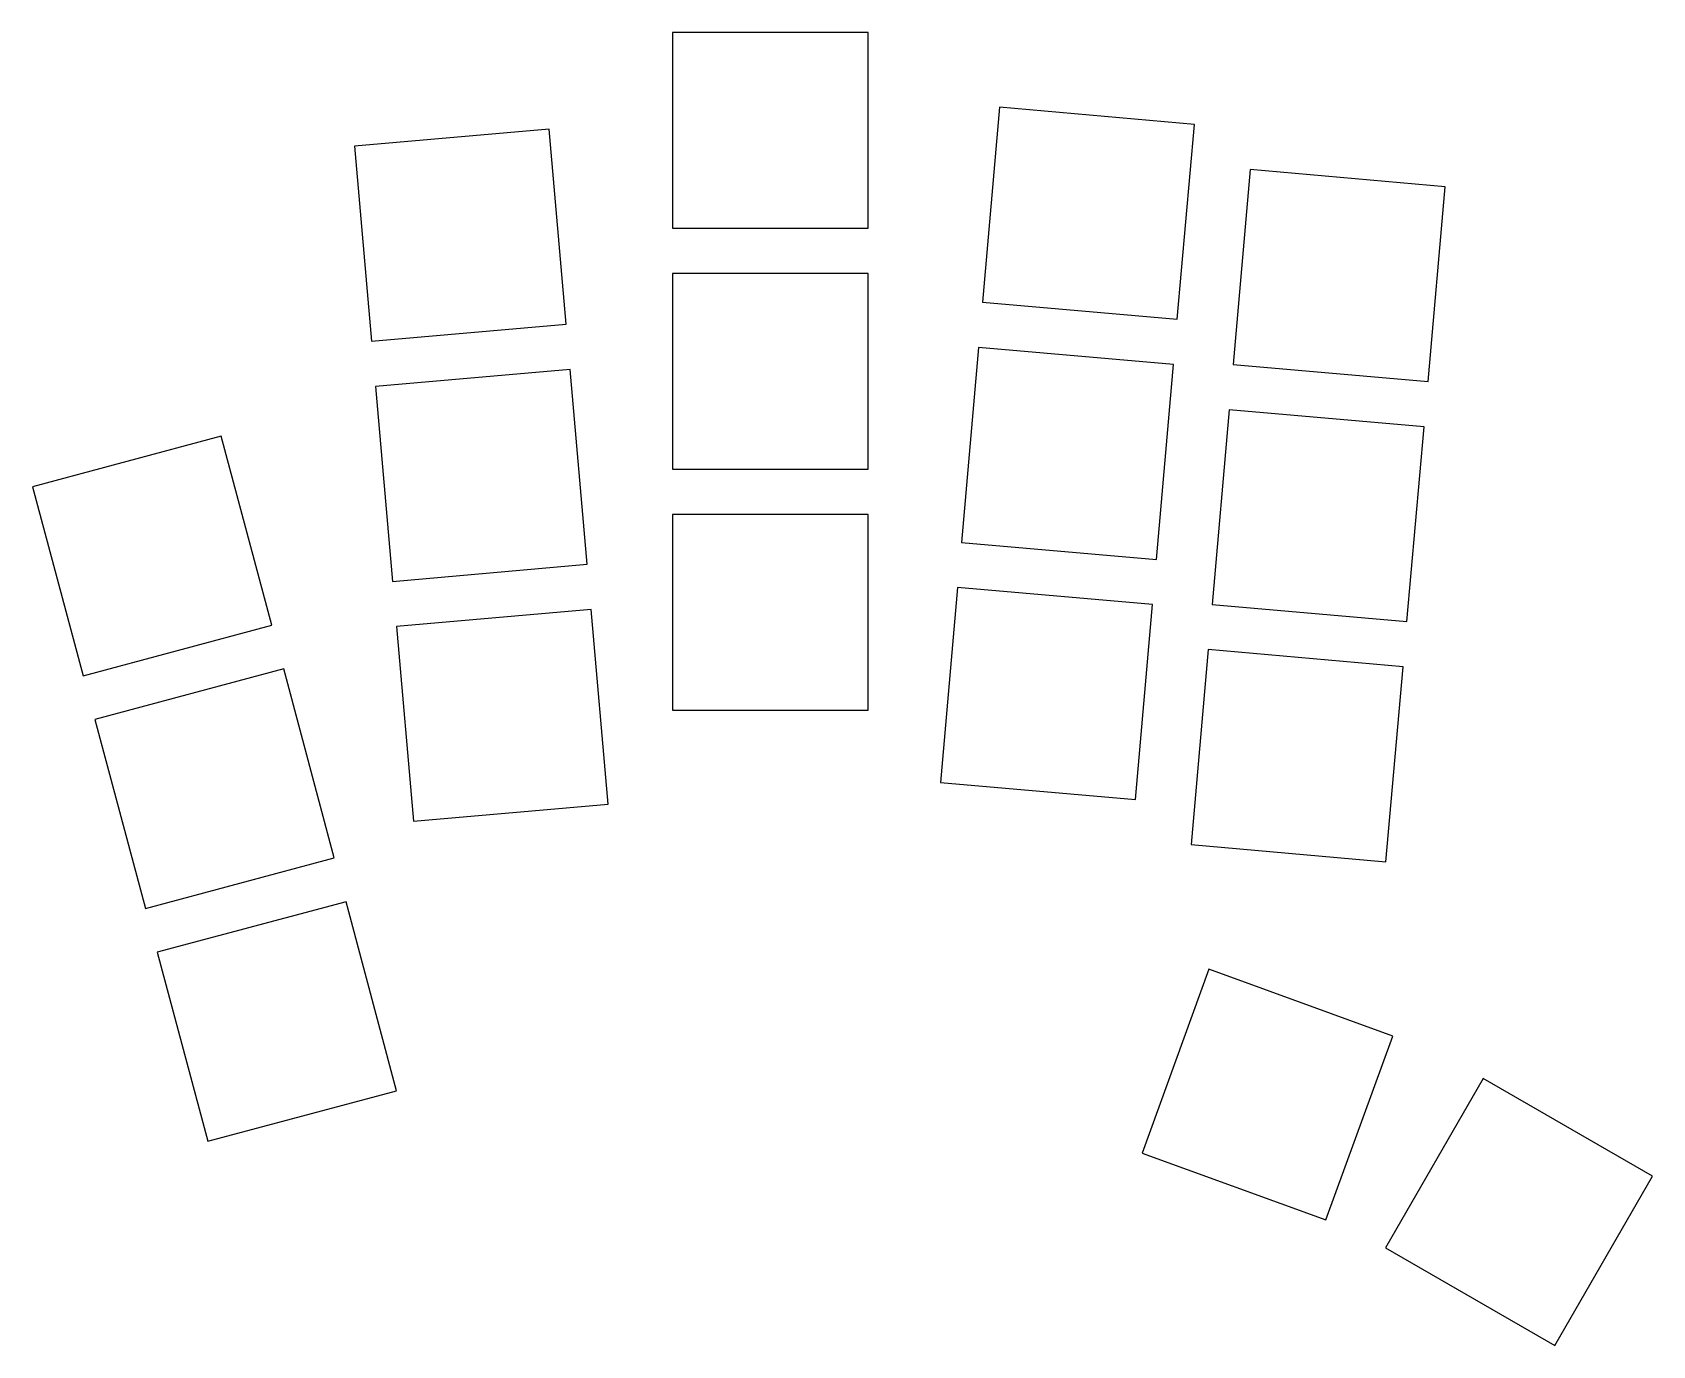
# Model space of a CAD drawing. Header units: millimetres. Extents: x 133 to 247, y -173 to -80.
import ezdxf

# ---------------------------------------------------------------- set-up
doc = ezdxf.new("R2010")
doc.units = ezdxf.units.MM

msp = doc.modelspace()

# ---------------------------------------------------------------- linework, layer by layer
for p, q in [((191.72, -80.23), (177.92, -80.23)), ((177.92, -80.23), (177.92, -94.03)), ((191.72, -94.03), (191.72, -80.23)), ((201, -85.51), (199.79, -99.26)), ((214.74, -86.72), (201, -85.51)), ((213.54, -100.46), (214.74, -86.72)), ((169.21, -87.06), (155.47, -88.26)), ((170.42, -100.81), (169.21, -87.06)), ((155.47, -88.26), (156.67, -102.01)), ((218.68, -89.9), (217.48, -103.65)), ((232.43, -91.11), (218.68, -89.9)), ((231.23, -104.85), (232.43, -91.11)), ((177.92, -94.03), (191.72, -94.03)), ((191.72, -97.23), (177.92, -97.23)), ((177.92, -97.23), (177.92, -111.03)), ((191.72, -111.03), (191.72, -97.23)), ((199.79, -99.26), (213.54, -100.46)), ((156.67, -102.01), (170.42, -100.81)), ((199.52, -102.45), (198.31, -116.2)), ((213.26, -103.65), (199.52, -102.45)), ((170.7, -104), (156.95, -105.2)), ((171.9, -117.74), (170.7, -104)), ((212.06, -117.4), (213.26, -103.65)), ((217.48, -103.65), (231.23, -104.85)), ((156.95, -105.2), (158.15, -118.95)), ((217.2, -106.84), (216, -120.59)), ((230.95, -108.04), (217.2, -106.84)), ((229.74, -121.79), (230.95, -108.04)), ((146.08, -108.71), (132.75, -112.28)), ((149.65, -122.04), (146.08, -108.71)), ((177.92, -111.03), (191.72, -111.03)), ((132.75, -112.28), (136.32, -125.61)), ((191.72, -114.23), (177.92, -114.23)), ((177.92, -114.23), (177.92, -128.03)), ((191.72, -128.03), (191.72, -114.23)), ((198.31, -116.2), (212.06, -117.4)), ((158.15, -118.95), (171.9, -117.74)), ((198.03, -119.38), (196.83, -133.13)), ((211.78, -120.59), (198.03, -119.38)), ((172.18, -120.93), (158.43, -122.13)), ((173.38, -134.68), (172.18, -120.93)), ((210.58, -134.33), (211.78, -120.59)), ((216, -120.59), (229.74, -121.79)), ((136.32, -125.61), (149.65, -122.04)), ((158.43, -122.13), (159.63, -135.88)), ((215.72, -123.77), (214.52, -137.52)), ((229.47, -124.98), (215.72, -123.77)), ((150.48, -125.13), (137.15, -128.7)), ((154.05, -138.46), (150.48, -125.13)), ((228.26, -138.73), (229.47, -124.98)), ((177.92, -128.03), (191.72, -128.03)), ((137.15, -128.7), (140.72, -142.03)), ((196.83, -133.13), (210.58, -134.33)), ((159.63, -135.88), (173.38, -134.68)), ((214.52, -137.52), (228.26, -138.73)), ((140.72, -142.03), (154.05, -138.46)), ((154.88, -141.55), (141.55, -145.12)), ((158.45, -154.88), (154.88, -141.55)), ((141.55, -145.12), (145.12, -158.45)), ((215.77, -146.31), (211.05, -159.28)), ((228.74, -151.03), (215.77, -146.31)), ((224.02, -164), (228.74, -151.03)), ((235.13, -154.01), (228.23, -165.96)), ((247.08, -160.91), (235.13, -154.01)), ((145.12, -158.45), (158.45, -154.88)), ((211.05, -159.28), (224.02, -164)), ((240.18, -172.86), (247.08, -160.91)), ((228.23, -165.96), (240.18, -172.86))]:
    msp.add_line(p, q)

doc.saveas('drawing.dxf')
